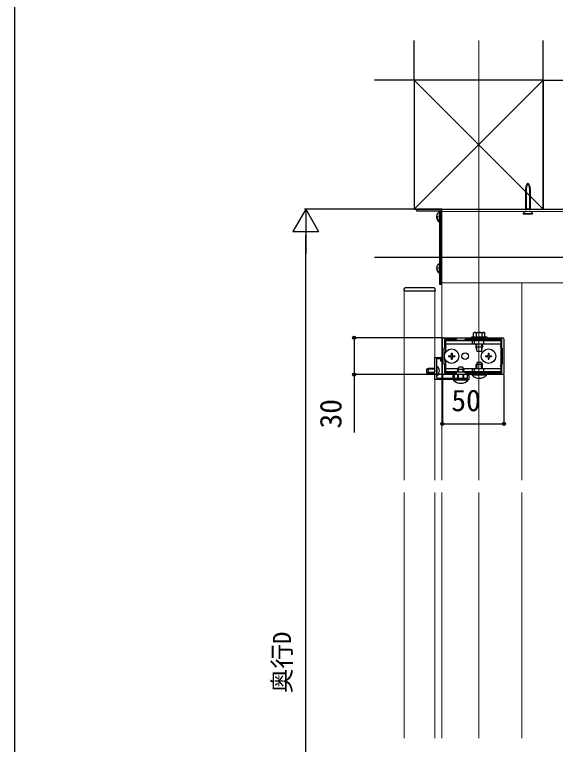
# Model space of a CAD drawing. Units: millimetres, scale not verified. Extents: x -1050 to 1050, y -1570 to 1561.
# Drawn here: x -1050 to -611, y -594 to -1 of the extents above; entities that cross this region are included whole.
import ezdxf
from ezdxf.enums import TextEntityAlignment as Align

# ---------------------------------------------------------------- set-up
doc = ezdxf.new("R2010")
doc.units = ezdxf.units.MM
doc.header["$LTSCALE"] = 8
for name, color, linetype in [('0-3_YKK_11', 7, 'Continuous'), ('0-5_YKK_13', 4, 'Continuous'), ('0-6_YKK_D', 6, 'Continuous'), ('0-7_YKK_ZWAK', 7, 'Continuous'), ('0-8_YSS_K', 3, 'Continuous'), ('0-9_YSS_KE', 3, 'Continuous')]:
    doc.layers.add(name, color=color, linetype=linetype)
doc.layers.add('0-4_YKK_12', color=2, linetype='Continuous', lineweight=18)
doc.styles.add('ＭＳ ゴシック', font='')
doc.styles.get('ＭＳ ゴシック').set_extended_font_data('MS Gothic')

msp = doc.modelspace()

# ---------------------------------------------------------------- linework, layer by layer
at = {"layer": '0-3_YKK_11'}
for p, q in [((-702.492, -292.204), (-702.492, -264.204)), ((-701.492, -263.204), (-653.492, -263.204)), ((-652.492, -264.204), (-652.492, -292.204)), ((-653.492, -293.204), (-701.492, -293.204))]:
    msp.add_line(p, q, dxfattribs=at)
msp.add_lwpolyline([(-683.592, -264.304), (-667.492, -264.304), (-667.492, -265.204), (-666.692, -265.204), (-666.692, -264.304), (-654.492, -264.304), (-654.492, -271.204), (-653.992, -271.704), (-653.992, -284.704), (-654.492, -285.204), (-654.492, -292.104), (-666.692, -292.104), (-666.692, -291.204), (-667.492, -291.204), (-667.492, -292.104), (-683.592, -292.104), (-684.492, -291.204), (-690.492, -291.204), (-691.392, -292.104), (-700.492, -292.104), (-700.492, -285.204), (-700.992, -284.704), (-700.992, -271.704), (-700.492, -271.204), (-700.492, -264.304), (-691.392, -264.304), (-690.492, -265.204), (-684.492, -265.204)], close=True, dxfattribs=at)
for points in [[(-681, -297.204), (-708.5, -297.204), (-708.5, -279.204), (-703, -279.204), (-703, -282.204), (-703.8, -282.204), (-703.8, -280.304), (-707.4, -280.304), (-707.4, -289.746), (-707.52, -289.929), (-707.52, -290.479), (-707.4, -290.662), (-707.4, -295.104)], [(-706.4, -296.104), (-693.7, -296.104), (-693.7, -293.704), (-692.9, -293.704), (-692.9, -296.104), (-687.958, -296.104), (-687.774, -296.224), (-687.225, -296.224), (-687.041, -296.104), (-682.1, -296.104), (-682.1, -293.704), (-681, -293.704), (-681, -297.204)]]:
    msp.add_lwpolyline(points, dxfattribs=at)
for centre, start, end in [((-701.492, -264.204), 90.00001, 179.99999), ((-653.492, -264.204), 0.00001, 89.99999), ((-706.4, -295.104), 180.00001, 269.99999), ((-701.492, -292.204), 180.00001, 269.99999), ((-653.492, -292.204), 270.00001, 359.99999)]:
    msp.add_arc(centre, 1, start, end, dxfattribs=at)
at = {"layer": '0-4_YKK_12'}
for p, q in [((-673, -21.647), (-673, -379.097)), ((-173.257, -158.704), (-703, -158.704)), ((-703, -218.704), (-703, -158.704)), ((-173.257, -160.704), (-703, -160.704)), ((-703, -218.704), (-703, -296.104)), ((-703, -218.704), (-638, -218.704)), ((-173.257, -218.704), (-703, -218.704)), ((-638, -218.704), (-638, -379.097)), ((-733.5, -225.204), (-733.5, -379.097)), ((-708.5, -379.097), (-708.5, -225.204)), ((-703, -297.204), (-703, -379.097)), ((-733.5, -389.097), (-733.5, -588.806)), ((-708.5, -588.806), (-708.5, -389.097)), ((-703, -389.097), (-703, -588.806)), ((-673, -389.097), (-673, -588.806)), ((-638, -389.097), (-638, -588.806))]:
    msp.add_line(p, q, dxfattribs=at)
at = {"layer": '0-5_YKK_13'}
for p, q in [((-634.9, -141.885), (-634.9, -158.467)), ((-634.325, -141.885), (-634.325, -158.467)), ((-631.675, -141.885), (-631.675, -158.467)), ((-631.1, -141.885), (-631.1, -158.467)), ((-723.5, -159.004), (-723.5, -159.604)), ((-703.8, -158.704), (-723.2, -158.704)), ((-723.2, -159.904), (-705.1, -159.904)), ((-703.5, -219.404), (-703.5, -159.004)), ((-634.9, -158.467), (-631.1, -158.467)), ((-634.714, -159.504), (-634.9, -158.467)), ((-634.325, -158.467), (-634.579, -159.504)), ((-631.675, -158.467), (-631.422, -159.504)), ((-631.287, -159.504), (-631.1, -158.467)), ((-707.279, -164.779), (-706.4, -164.779)), ((-707.279, -165.129), (-706.4, -165.129)), ((-707.279, -165.629), (-707.197, -165.629)), ((-704.8, -160.204), (-704.8, -219.404)), ((-704.8, -168.3), (-704.8, -161.109)), ((-704.8, -168.8), (-704.8, -161.609)), ((-704.8, -161.704), (-703.5, -161.704)), ((-703.5, -161.704), (-703, -161.704)), ((-635.25, -160.704), (-636.8, -162.254)), ((-636.8, -162.254), (-629.2, -162.254)), ((-630.75, -160.704), (-629.2, -162.254)), ((-629.2, -162.504), (-629.2, -162.254)), ((-707.279, -207.129), (-706.4, -207.129)), ((-704.8, -210.3), (-704.8, -203.109)), ((-733.704, -223.643), (-733.8, -225.204)), ((-733.8, -225.204), (-708.2, -225.204)), ((-732.406, -222.704), (-732.706, -222.704)), ((-709.593, -222.704), (-732.406, -222.704)), ((-709.293, -222.704), (-709.593, -222.704)), ((-708.2, -225.204), (-708.295, -223.643)), ((-704.5, -219.704), (-703.8, -219.704)), ((-676.503, -258.904), (-677.122, -259.261)), ((-677.122, -262.404), (-677.122, -259.261)), ((-676.503, -258.904), (-668.503, -258.904)), ((-674.812, -262.404), (-674.812, -259.261)), ((-670.193, -262.404), (-670.193, -259.261)), ((-668.503, -258.904), (-667.884, -259.261)), ((-667.884, -262.404), (-667.884, -259.261)), ((-655.003, -265.704), (-700.003, -265.704)), ((-700.003, -265.704), (-700.003, -269.338)), ((-678.369, -265.704), (-678.369, -268.204)), ((-677.122, -262.404), (-667.884, -262.404)), ((-676.637, -265.704), (-676.637, -268.204)), ((-675.003, -262.404), (-670.003, -262.404)), ((-675.003, -265.704), (-675.003, -264.304)), ((-674.517, -265.704), (-674.517, -264.304)), ((-670.489, -265.704), (-670.489, -264.304)), ((-670.003, -264.304), (-670.003, -265.704)), ((-669.003, -265.704), (-669.003, -268.204)), ((-655.003, -265.704), (-655.003, -269.338)), ((-700.003, -268.204), (-655.003, -268.204)), ((-700.003, -271.07), (-700.003, -275.078)), ((-675.003, -270.804), (-675.003, -268.204)), ((-670.003, -270.804), (-675.003, -270.804)), ((-674.253, -274.404), (-675.003, -270.804)), ((-674.517, -273.137), (-674.517, -268.204)), ((-670.753, -274.404), (-670.003, -270.804)), ((-670.489, -273.137), (-670.489, -268.204)), ((-670.003, -268.204), (-670.003, -270.804)), ((-655.003, -271.07), (-655.003, -285.338)), ((-697.5, -277.854), (-697.5, -278.554)), ((-697.5, -277.854), (-695.85, -277.854)), ((-697.5, -278.554), (-695.85, -278.554)), ((-695.35, -275.704), (-694.65, -275.704)), ((-695.35, -275.704), (-695.35, -277.354)), ((-694.65, -275.704), (-694.65, -277.354)), ((-694.15, -277.854), (-692.5, -277.854)), ((-694.15, -278.554), (-692.5, -278.554)), ((-692.5, -277.854), (-692.5, -278.554)), ((-670.753, -274.404), (-674.253, -274.404)), ((-667.503, -277.854), (-667.503, -278.554)), ((-667.503, -277.854), (-665.853, -277.854)), ((-667.503, -278.554), (-665.853, -278.554)), ((-665.353, -275.704), (-664.653, -275.704)), ((-665.353, -275.704), (-665.353, -277.354)), ((-664.653, -275.704), (-664.653, -277.354)), ((-664.153, -277.854), (-662.503, -277.854)), ((-664.153, -278.554), (-662.503, -278.554)), ((-662.503, -277.854), (-662.503, -278.554)), ((-700.003, -281.331), (-700.003, -285.338)), ((-695.35, -279.054), (-695.35, -280.704)), ((-695.35, -280.704), (-694.65, -280.704)), ((-694.65, -279.054), (-694.65, -280.704)), ((-674.203, -283.204), (-675.003, -284.904)), ((-674.349, -288.204), (-674.349, -283.514)), ((-670.803, -283.204), (-674.203, -283.204)), ((-670.803, -283.204), (-670.003, -284.904)), ((-670.657, -288.204), (-670.657, -283.514)), ((-665.353, -279.054), (-665.353, -280.704)), ((-665.353, -280.704), (-664.653, -280.704)), ((-664.653, -279.054), (-664.653, -280.704)), ((-715.4, -288.904), (-714, -288.204)), ((-715.4, -288.904), (-715.4, -291.504)), ((-708.5, -288.859), (-715.308, -288.859)), ((-706.891, -286.454), (-707.4, -286.454)), ((-707.4, -286.454), (-707.4, -293.954)), ((-700.003, -287.07), (-700.003, -290.704)), ((-700.003, -288.204), (-689.67, -288.204)), ((-700.003, -290.704), (-690, -290.704)), ((-689.2, -287.204), (-690, -288.904)), ((-690, -291.204), (-690, -288.904)), ((-689.345, -291.204), (-689.345, -287.514)), ((-685.8, -287.204), (-689.2, -287.204)), ((-685.8, -287.204), (-685, -288.904)), ((-685.654, -291.204), (-685.654, -287.514)), ((-685.329, -288.204), (-655.003, -288.204)), ((-685, -290.704), (-655.003, -290.704)), ((-678.369, -288.204), (-678.369, -290.704)), ((-676.637, -288.204), (-676.637, -290.704)), ((-675.003, -288.204), (-675.003, -284.904)), ((-675.003, -292.104), (-675.003, -290.704)), ((-674.349, -292.104), (-674.349, -290.704)), ((-670.657, -292.104), (-670.657, -290.704)), ((-670.003, -292.104), (-670.003, -290.704)), ((-669.003, -288.204), (-669.003, -290.704)), ((-655.003, -287.07), (-655.003, -290.704)), ((-715.4, -291.504), (-714, -292.204)), ((-708.5, -291.55), (-715.308, -291.55)), ((-708.5, -292.204), (-714, -292.204)), ((-690, -296.104), (-690, -293.204)), ((-689.345, -296.104), (-689.345, -293.204)), ((-685.654, -296.104), (-685.654, -293.204)), ((-685, -296.104), (-685, -293.204)), ((-666.603, -293.204), (-678.403, -293.204)), ((-666.603, -293.713), (-666.603, -293.204)), ((-681.6, -297.204), (-693.4, -297.204)), ((-681.6, -297.713), (-681.6, -297.204))]:
    msp.add_line(p, q, dxfattribs=at)
for points in [[(-703.5, -158.704), (-703.5, -219.704), (-703, -219.704), (-703, -158.704)], [(-666.503, -263.204), (-678.503, -263.204), (-678.503, -262.404), (-666.503, -262.404)]]:
    msp.add_lwpolyline(points, close=True, dxfattribs=at)
for points in [[(-707.279, -164.279), (-706.4, -164.279), (-706.4, -165.129)], [(-636.8, -162.254), (-636.8, -162.504), (-629.2, -162.504)], [(-707.279, -206.279), (-706.4, -206.279), (-706.4, -207.129)], [(-708.5, -288.204), (-714, -288.204), (-714, -292.204)], [(-706.891, -286.454), (-706.891, -293.954), (-707.4, -293.954)], [(-685, -291.204), (-685, -288.904), (-690, -288.904)], [(-670.003, -288.204), (-670.003, -284.904), (-675.003, -284.904)], [(-666.603, -293.713), (-678.403, -293.713), (-678.403, -293.204)], [(-681.6, -297.713), (-693.4, -297.713), (-693.4, -297.204)]]:
    msp.add_lwpolyline(points, dxfattribs=at)
for centre, radius in [((-695, -278.204), 5.9), ((-665.003, -278.204), 5.9), ((-684.003, -278.204), 2.75)]:
    msp.add_circle(centre, radius, dxfattribs=at)
for centre, radius, start, end in [((-628.9, -141.885), 6, 133.10467, 180), ((-626.421, -141.885), 7.904, 146.3423, 180), ((-637.1, -141.885), 6, 0, 46.89533), ((-639.579, -141.885), 7.904, 0, 33.6577), ((-723.2, -159.004), 0.3, 90, 180), ((-723.2, -159.604), 0.3, 180, 270), ((-705.1, -160.204), 0.3, 360, 90), ((-703.8, -159.004), 0.3, 0, 90), ((-703.1, -164.704), 4.2, 117.28096, 174.19227), ((-703.1, -165.204), 4.2, 167.27698, 174.19227), ((-703.1, -164.704), 4.2, 185.80773, 242.71904), ((-703.1, -165.204), 4.2, 185.80773, 242.71904), ((-704.955, -161.109), 0.154, 0, 117.28096), ((-704.955, -168.3), 0.154, 242.71904, 0), ((-704.955, -168.8), 0.154, 242.71904, 0), ((-703.1, -206.704), 4.2, 117.28096, 174.19227), ((-703.1, -206.704), 4.2, 185.80773, 242.71904), ((-704.955, -203.109), 0.154, 0, 117.28096), ((-704.955, -210.3), 0.154, 242.71904, 0), ((-704.5, -219.404), 0.3, 180, 270), ((-703.8, -219.404), 0.3, 270, 0), ((-732.706, -223.704), 1, 90, 176.5), ((-709.293, -223.704), 1, 3.5, 90), ((-675.967, -260.949), 2.045, 55.61575, 124.38425), ((-672.503, -266.547), 7.643, 72.41205, 107.58795), ((-669.039, -260.949), 2.045, 55.61575, 124.38425), ((-700.503, -270.204), 1, 300, 60), ((-654.503, -270.204), 1, 120, 240), ((-695.85, -277.354), 0.5, 270, 0), ((-695.85, -279.054), 0.5, 0, 90), ((-694.15, -277.354), 0.5, 180, 270), ((-694.15, -279.054), 0.5, 90, 180), ((-665.853, -277.354), 0.5, 270, 0), ((-665.853, -279.054), 0.5, 0, 90), ((-664.153, -277.354), 0.5, 180, 270), ((-664.153, -279.054), 0.5, 90, 180), ((-709.426, -290.204), 4.527, 304.06671, 55.93329), ((-700.503, -286.204), 1, 300, 60), ((-654.503, -286.204), 1, 120, 240), ((-672.503, -287.972), 8.232, 224.2189, 315.7811), ((-687.5, -291.972), 8.232, 224.2189, 315.7811)]:
    msp.add_arc(centre, radius, start, end, dxfattribs=at)
at = {"layer": '0-6_YKK_D'}
for p, q in [((-813.5, -158.704), (-824, -176.891)), ((-724.2, -158.704), (-814.5, -158.704)), ((-813.5, -158.704), (-803, -176.891)), ((-813.5, -158.704), (-813.5, -195.077)), ((-824, -176.891), (-803, -176.891)), ((-813.5, -847.704), (-813.5, -179.704)), ((-702.503, -263.204), (-775.192, -263.204)), ((-702.503, -293.204), (-775.192, -293.204)), ((-702.492, -293.204), (-702.492, -334.204)), ((-652.492, -293.204), (-652.492, -334.204)), ((-702.492, -333.204), (-652.492, -333.204))]:
    msp.add_line(p, q, dxfattribs=at)
msp.add_lwpolyline([(-774.192, -263.204), (-774.192, -293.204), (-774.192, -340.213)], dxfattribs=at)
for centre in [(-774.192, -263.204), (-774.192, -293.204), (-702.492, -333.204), (-652.492, -333.204)]:
    msp.add_circle(centre, 1.275, dxfattribs=at)
at = {"layer": '0-7_YKK_ZWAK'}
msp.add_line((-1050, 1490), (-1050, -1570), dxfattribs=at)
at = {"layer": '0-8_YSS_K'}
for p, q in [((-725.5, -53.704), (-725.5, -21.647)), ((-620.5, -53.704), (-620.5, -21.647)), ((-725.5, -53.704), (-757.558, -53.704)), ((-725.5, -53.704), (-757.558, -53.704)), ((-725.5, -53.704), (-620.5, -158.704)), ((-620.5, -53.704), (-725.5, -158.704)), ((-620.5, -53.704), (-173.257, -53.704)), ((-620.5, -53.704), (-620.5, -158.704)), ((-725.5, -158.704), (-757.558, -158.704)), ((-620.5, -158.704), (-173.257, -158.704)), ((-757.558, -197.704), (-173.257, -197.704))]:
    msp.add_line(p, q, dxfattribs=at)
at = {"layer": '0-9_YSS_KE'}
msp.add_lwpolyline([(-725.5, -53.704), (-725.5, -158.704), (-620.5, -158.704), (-620.5, -53.704)], close=True, dxfattribs=at)

# ---------------------------------------------------------------- texts
at = {"layer": '0-6_YKK_D', "style": 'ＭＳ ゴシック'}
msp.add_text('50', height=17.6, dxfattribs=at).set_placement((-695.22, -328.204), align=Align.BOTTOM_LEFT)
for s, height, p in [('30', 17.6, (-779.192, -336.986)), ('奥行D', 14.66, (-821.113, -552.17))]:
    msp.add_text(s, height=height, rotation=90, dxfattribs=at).set_placement(p, align=Align.BOTTOM_LEFT)

doc.saveas('drawing.dxf')
